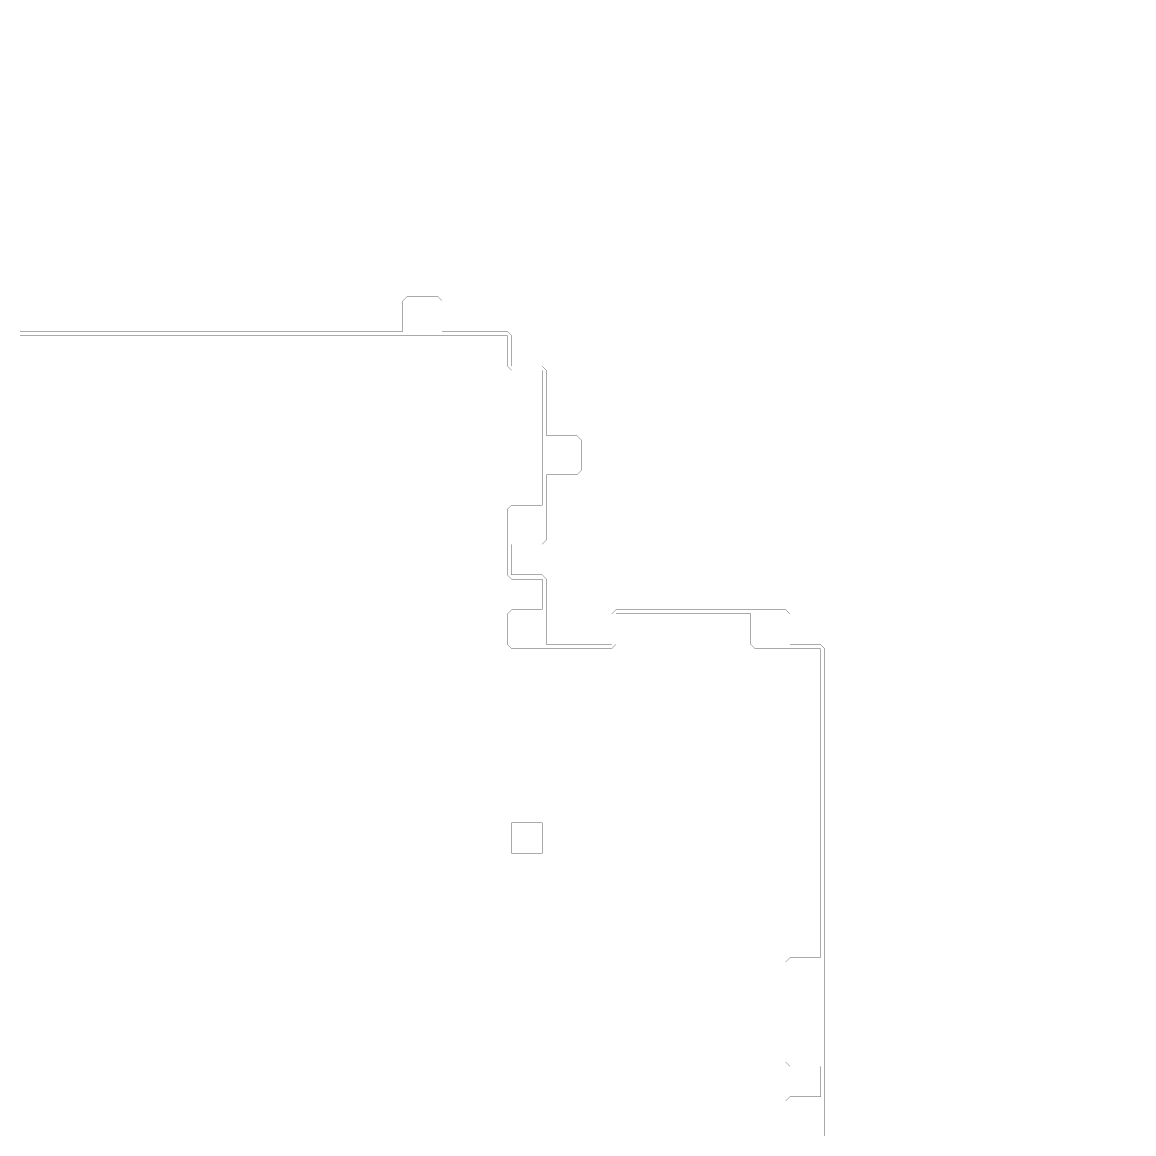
# Model space of a CAD drawing. Header units: metres. Extents: x 0 to 4990, y -4990 to 0.
# Drawn here: x 2495 to 4990, y -2495 to 0 of the extents above; entities that cross this region are included whole.
import ezdxf

# ---------------------------------------------------------------- set-up
doc = ezdxf.new("R2010")
doc.units = ezdxf.units.M
doc.layers.add('conductor', color=1, linetype='Continuous')
doc.layers.add('substrate', color=5, linetype='Continuous')

msp = doc.modelspace()

# ---------------------------------------------------------------- linework, layer by layer
at = {"layer": 'conductor', "const_width": 0.5}
msp.add_lwpolyline([(4208.984375, -2500), (4208.984375, -2490.234375), (4208.984375, -2480.46875), (4208.984375, -2470.703125), (4208.984375, -2460.9375), (4208.984375, -2451.171875), (4208.984375, -2441.40625), (4208.984375, -2431.640625), (4208.984375, -2421.875), (4218.75, -2412.109375), (4228.515625, -2412.109375), (4238.28125, -2412.109375), (4248.046875, -2412.109375), (4257.8125, -2412.109375), (4267.578125, -2412.109375), (4277.34375, -2412.109375), (4287.109375, -2412.109375), (4287.109375, -2402.34375), (4287.109375, -2392.578125), (4287.109375, -2382.8125), (4287.109375, -2373.046875), (4287.109375, -2363.28125), (4287.109375, -2353.515625), (4287.109375, -2343.75), (4277.34375, -2343.75), (4267.578125, -2343.75), (4257.8125, -2343.75), (4248.046875, -2343.75), (4238.28125, -2343.75), (4228.515625, -2343.75), (4218.75, -2343.75), (4208.984375, -2333.984375), (4208.984375, -2324.21875), (4208.984375, -2314.453125), (4208.984375, -2304.6875), (4208.984375, -2294.921875), (4208.984375, -2285.15625), (4208.984375, -2275.390625), (4208.984375, -2265.625), (4208.984375, -2255.859375), (4208.984375, -2246.09375), (4208.984375, -2236.328125), (4208.984375, -2226.5625), (4208.984375, -2216.796875), (4208.984375, -2207.03125), (4208.984375, -2197.265625), (4208.984375, -2187.5), (4208.984375, -2177.734375), (4208.984375, -2167.96875), (4208.984375, -2158.203125), (4208.984375, -2148.4375), (4208.984375, -2138.671875), (4208.984375, -2128.90625), (4208.984375, -2119.140625), (4208.984375, -2109.375), (4218.75, -2099.609375), (4228.515625, -2099.609375), (4238.28125, -2099.609375), (4248.046875, -2099.609375), (4257.8125, -2099.609375), (4267.578125, -2099.609375), (4277.34375, -2099.609375), (4287.109375, -2099.609375), (4287.109375, -2089.84375), (4287.109375, -2080.078125), (4287.109375, -2070.3125), (4287.109375, -2060.546875), (4287.109375, -2050.78125), (4287.109375, -2041.015625), (4287.109375, -2031.25), (4287.109375, -2021.484375), (4287.109375, -2011.71875), (4287.109375, -2001.953125), (4287.109375, -1992.1875), (4287.109375, -1982.421875), (4287.109375, -1972.65625), (4287.109375, -1962.890625), (4287.109375, -1953.125), (4287.109375, -1943.359375), (4287.109375, -1933.59375), (4287.109375, -1923.828125), (4287.109375, -1914.0625), (4287.109375, -1904.296875), (4287.109375, -1894.53125), (4287.109375, -1884.765625), (4287.109375, -1875), (4287.109375, -1865.234375), (4287.109375, -1855.46875), (4287.109375, -1845.703125), (4287.109375, -1835.9375), (4287.109375, -1826.171875), (4287.109375, -1816.40625), (4287.109375, -1806.640625), (4287.109375, -1796.875), (4287.109375, -1787.109375), (4287.109375, -1777.34375), (4287.109375, -1767.578125), (4287.109375, -1757.8125), (4287.109375, -1748.046875), (4287.109375, -1738.28125), (4287.109375, -1728.515625), (4287.109375, -1718.75), (4287.109375, -1708.984375), (4287.109375, -1699.21875), (4287.109375, -1689.453125), (4287.109375, -1679.6875), (4287.109375, -1669.921875), (4287.109375, -1660.15625), (4287.109375, -1650.390625), (4287.109375, -1640.625), (4287.109375, -1630.859375), (4287.109375, -1621.09375), (4287.109375, -1611.328125), (4287.109375, -1601.5625), (4287.109375, -1591.796875), (4287.109375, -1582.03125), (4287.109375, -1572.265625), (4287.109375, -1562.5), (4287.109375, -1552.734375), (4287.109375, -1542.96875), (4287.109375, -1533.203125), (4287.109375, -1523.4375), (4287.109375, -1513.671875), (4287.109375, -1503.90625), (4287.109375, -1494.140625), (4287.109375, -1484.375), (4287.109375, -1474.609375), (4287.109375, -1464.84375), (4287.109375, -1455.078125), (4287.109375, -1445.3125), (4287.109375, -1435.546875), (4287.109375, -1425.78125), (4287.109375, -1416.015625), (4287.109375, -1406.25), (4277.34375, -1406.25), (4267.578125, -1406.25), (4257.8125, -1406.25), (4248.046875, -1406.25), (4238.28125, -1406.25), (4228.515625, -1406.25), (4218.75, -1406.25), (4208.984375, -1406.25), (4199.21875, -1406.25), (4189.453125, -1406.25), (4179.6875, -1406.25), (4169.921875, -1406.25), (4160.15625, -1406.25), (4150.390625, -1406.25), (4140.625, -1406.25), (4130.859375, -1396.484375), (4130.859375, -1386.71875), (4130.859375, -1376.953125), (4130.859375, -1367.1875), (4130.859375, -1357.421875), (4130.859375, -1347.65625), (4130.859375, -1337.890625), (4130.859375, -1328.125), (4121.09375, -1328.125), (4111.328125, -1328.125), (4101.5625, -1328.125), (4091.796875, -1328.125), (4082.03125, -1328.125), (4072.265625, -1328.125), (4062.5, -1328.125), (4052.734375, -1328.125), (4042.96875, -1328.125), (4033.203125, -1328.125), (4023.4375, -1328.125), (4013.671875, -1328.125), (4003.90625, -1328.125), (3994.140625, -1328.125), (3984.375, -1328.125), (3974.609375, -1328.125), (3964.84375, -1328.125), (3955.078125, -1328.125), (3945.3125, -1328.125), (3935.546875, -1328.125), (3925.78125, -1328.125), (3916.015625, -1328.125), (3906.25, -1328.125), (3896.484375, -1328.125), (3886.71875, -1328.125), (3876.953125, -1328.125), (3867.1875, -1328.125), (3857.421875, -1328.125), (3847.65625, -1328.125), (3837.890625, -1328.125), (3828.125, -1328.125), (3828.125, -1337.890625), (3828.125, -1347.65625), (3828.125, -1357.421875), (3828.125, -1367.1875), (3828.125, -1376.953125), (3828.125, -1386.71875), (3828.125, -1396.484375), (3818.359375, -1406.25), (3808.59375, -1406.25), (3798.828125, -1406.25), (3789.0625, -1406.25), (3779.296875, -1406.25), (3769.53125, -1406.25), (3759.765625, -1406.25), (3750, -1406.25), (3740.234375, -1406.25), (3730.46875, -1406.25), (3720.703125, -1406.25), (3710.9375, -1406.25), (3701.171875, -1406.25), (3691.40625, -1406.25), (3681.640625, -1406.25), (3671.875, -1406.25), (3662.109375, -1406.25), (3652.34375, -1406.25), (3642.578125, -1406.25), (3632.8125, -1406.25), (3623.046875, -1406.25), (3613.28125, -1406.25), (3603.515625, -1406.25), (3593.75, -1406.25), (3583.984375, -1396.484375), (3583.984375, -1386.71875), (3583.984375, -1376.953125), (3583.984375, -1367.1875), (3583.984375, -1357.421875), (3583.984375, -1347.65625), (3583.984375, -1337.890625), (3583.984375, -1328.125), (3593.75, -1318.359375), (3603.515625, -1318.359375), (3613.28125, -1318.359375), (3623.046875, -1318.359375), (3632.8125, -1318.359375), (3642.578125, -1318.359375), (3652.34375, -1318.359375), (3662.109375, -1318.359375), (3662.109375, -1308.59375), (3662.109375, -1298.828125), (3662.109375, -1289.0625), (3662.109375, -1279.296875), (3662.109375, -1269.53125), (3662.109375, -1259.765625), (3662.109375, -1250), (3652.34375, -1250), (3642.578125, -1250), (3632.8125, -1250), (3623.046875, -1250), (3613.28125, -1250), (3603.515625, -1250), (3593.75, -1250), (3583.984375, -1240.234375), (3583.984375, -1230.46875), (3583.984375, -1220.703125), (3583.984375, -1210.9375), (3583.984375, -1201.171875), (3583.984375, -1191.40625), (3583.984375, -1181.640625), (3583.984375, -1171.875), (3583.984375, -1162.109375), (3583.984375, -1152.34375), (3583.984375, -1142.578125), (3583.984375, -1132.8125), (3583.984375, -1123.046875), (3583.984375, -1113.28125), (3583.984375, -1103.515625), (3583.984375, -1093.75), (3593.75, -1083.984375), (3603.515625, -1083.984375), (3613.28125, -1083.984375), (3623.046875, -1083.984375), (3632.8125, -1083.984375), (3642.578125, -1083.984375), (3652.34375, -1083.984375), (3662.109375, -1083.984375), (3662.109375, -1074.21875), (3662.109375, -1064.453125), (3662.109375, -1054.6875), (3662.109375, -1044.921875), (3662.109375, -1035.15625), (3662.109375, -1025.390625), (3662.109375, -1015.625), (3662.109375, -1005.859375), (3662.109375, -996.09375), (3662.109375, -986.328125), (3662.109375, -976.5625), (3662.109375, -966.796875), (3662.109375, -957.03125), (3662.109375, -947.265625), (3662.109375, -937.5), (3662.109375, -927.734375), (3662.109375, -917.96875), (3662.109375, -908.203125), (3662.109375, -898.4375), (3662.109375, -888.671875), (3662.109375, -878.90625), (3662.109375, -869.140625), (3662.109375, -859.375), (3662.109375, -849.609375), (3662.109375, -839.84375), (3662.109375, -830.078125), (3662.109375, -820.3125), (3662.109375, -810.546875), (3662.109375, -800.78125), (3662.109375, -791.015625), (3662.109375, -781.25), (3652.34375, -781.25), (3642.578125, -781.25), (3632.8125, -781.25), (3623.046875, -781.25), (3613.28125, -781.25), (3603.515625, -781.25), (3593.75, -781.25), (3583.984375, -771.484375), (3583.984375, -761.71875), (3583.984375, -751.953125), (3583.984375, -742.1875), (3583.984375, -732.421875), (3583.984375, -722.65625), (3583.984375, -712.890625), (3583.984375, -703.125), (3574.21875, -703.125), (3564.453125, -703.125), (3554.6875, -703.125), (3544.921875, -703.125), (3535.15625, -703.125), (3525.390625, -703.125), (3515.625, -703.125), (3505.859375, -703.125), (3496.09375, -703.125), (3486.328125, -703.125), (3476.5625, -703.125), (3466.796875, -703.125), (3457.03125, -703.125), (3447.265625, -703.125), (3437.5, -703.125), (3427.734375, -703.125), (3417.96875, -703.125), (3408.203125, -703.125), (3398.4375, -703.125), (3388.671875, -703.125), (3378.90625, -703.125), (3369.140625, -703.125), (3359.375, -703.125), (3349.609375, -703.125), (3339.84375, -703.125), (3330.078125, -703.125), (3320.3125, -703.125), (3310.546875, -703.125), (3300.78125, -703.125), (3291.015625, -703.125), (3281.25, -703.125), (3271.484375, -703.125), (3261.71875, -703.125), (3251.953125, -703.125), (3242.1875, -703.125), (3232.421875, -703.125), (3222.65625, -703.125), (3212.890625, -703.125), (3203.125, -703.125), (3193.359375, -703.125), (3183.59375, -703.125), (3173.828125, -703.125), (3164.0625, -703.125), (3154.296875, -703.125), (3144.53125, -703.125), (3134.765625, -703.125), (3125, -703.125), (3115.234375, -703.125), (3105.46875, -703.125), (3095.703125, -703.125), (3085.9375, -703.125), (3076.171875, -703.125), (3066.40625, -703.125), (3056.640625, -703.125), (3046.875, -703.125), (3037.109375, -703.125), (3027.34375, -703.125), (3017.578125, -703.125), (3007.8125, -703.125), (2998.046875, -703.125), (2988.28125, -703.125), (2978.515625, -703.125), (2968.75, -703.125), (2958.984375, -703.125), (2949.21875, -703.125), (2939.453125, -703.125), (2929.6875, -703.125), (2919.921875, -703.125), (2910.15625, -703.125), (2900.390625, -703.125), (2890.625, -703.125), (2880.859375, -703.125), (2871.09375, -703.125), (2861.328125, -703.125), (2851.5625, -703.125), (2841.796875, -703.125), (2832.03125, -703.125), (2822.265625, -703.125), (2812.5, -703.125), (2802.734375, -703.125), (2792.96875, -703.125), (2783.203125, -703.125), (2773.4375, -703.125), (2763.671875, -703.125), (2753.90625, -703.125), (2744.140625, -703.125), (2734.375, -703.125), (2724.609375, -703.125), (2714.84375, -703.125), (2705.078125, -703.125), (2695.3125, -703.125), (2685.546875, -703.125), (2675.78125, -703.125), (2666.015625, -703.125), (2656.25, -703.125), (2646.484375, -703.125), (2636.71875, -703.125), (2626.953125, -703.125), (2617.1875, -703.125), (2607.421875, -703.125), (2597.65625, -703.125), (2587.890625, -703.125), (2578.125, -703.125), (2568.359375, -703.125), (2558.59375, -703.125), (2548.828125, -703.125), (2539.0625, -703.125), (2529.296875, -703.125), (2519.53125, -703.125), (2509.765625, -703.125), (2500, -703.125), (2490.234375, -703.125)], dxfattribs=at)
at = {"layer": 'substrate', "const_width": 0.5}
for points in [[(4990.234375, -2500), (4990.234375, -2490.234375), (4990.234375, -2480.46875), (4990.234375, -2470.703125), (4990.234375, -2460.9375), (4990.234375, -2451.171875), (4990.234375, -2441.40625), (4990.234375, -2431.640625), (4990.234375, -2421.875), (4990.234375, -2412.109375), (4990.234375, -2402.34375), (4990.234375, -2392.578125), (4990.234375, -2382.8125), (4990.234375, -2373.046875), (4990.234375, -2363.28125), (4990.234375, -2353.515625), (4990.234375, -2343.75), (4990.234375, -2333.984375), (4990.234375, -2324.21875), (4990.234375, -2314.453125), (4990.234375, -2304.6875), (4990.234375, -2294.921875), (4990.234375, -2285.15625), (4990.234375, -2275.390625), (4990.234375, -2265.625), (4990.234375, -2255.859375), (4990.234375, -2246.09375), (4990.234375, -2236.328125), (4990.234375, -2226.5625), (4990.234375, -2216.796875), (4990.234375, -2207.03125), (4990.234375, -2197.265625), (4990.234375, -2187.5), (4990.234375, -2177.734375), (4990.234375, -2167.96875), (4990.234375, -2158.203125), (4990.234375, -2148.4375), (4990.234375, -2138.671875), (4990.234375, -2128.90625), (4990.234375, -2119.140625), (4990.234375, -2109.375), (4990.234375, -2099.609375), (4990.234375, -2089.84375), (4990.234375, -2080.078125), (4990.234375, -2070.3125), (4990.234375, -2060.546875), (4990.234375, -2050.78125), (4990.234375, -2041.015625), (4990.234375, -2031.25), (4990.234375, -2021.484375), (4990.234375, -2011.71875), (4990.234375, -2001.953125), (4990.234375, -1992.1875), (4990.234375, -1982.421875), (4990.234375, -1972.65625), (4990.234375, -1962.890625), (4990.234375, -1953.125), (4990.234375, -1943.359375), (4990.234375, -1933.59375), (4990.234375, -1923.828125), (4990.234375, -1914.0625), (4990.234375, -1904.296875), (4990.234375, -1894.53125), (4990.234375, -1884.765625), (4990.234375, -1875), (4990.234375, -1865.234375), (4990.234375, -1855.46875), (4990.234375, -1845.703125), (4990.234375, -1835.9375), (4990.234375, -1826.171875), (4990.234375, -1816.40625), (4990.234375, -1806.640625), (4990.234375, -1796.875), (4990.234375, -1787.109375), (4990.234375, -1777.34375), (4990.234375, -1767.578125), (4990.234375, -1757.8125), (4990.234375, -1748.046875), (4990.234375, -1738.28125), (4990.234375, -1728.515625), (4990.234375, -1718.75), (4990.234375, -1708.984375), (4990.234375, -1699.21875), (4990.234375, -1689.453125), (4990.234375, -1679.6875), (4990.234375, -1669.921875), (4990.234375, -1660.15625), (4990.234375, -1650.390625), (4990.234375, -1640.625), (4990.234375, -1630.859375), (4990.234375, -1621.09375), (4990.234375, -1611.328125), (4990.234375, -1601.5625), (4990.234375, -1591.796875), (4990.234375, -1582.03125), (4990.234375, -1572.265625), (4990.234375, -1562.5), (4990.234375, -1552.734375), (4990.234375, -1542.96875), (4990.234375, -1533.203125), (4990.234375, -1523.4375), (4990.234375, -1513.671875), (4990.234375, -1503.90625), (4990.234375, -1494.140625), (4990.234375, -1484.375), (4990.234375, -1474.609375), (4990.234375, -1464.84375), (4990.234375, -1455.078125), (4990.234375, -1445.3125), (4990.234375, -1435.546875), (4990.234375, -1425.78125), (4990.234375, -1416.015625), (4990.234375, -1406.25), (4990.234375, -1396.484375), (4990.234375, -1386.71875), (4990.234375, -1376.953125), (4990.234375, -1367.1875), (4990.234375, -1357.421875), (4990.234375, -1347.65625), (4990.234375, -1337.890625), (4990.234375, -1328.125), (4990.234375, -1318.359375), (4990.234375, -1308.59375), (4990.234375, -1298.828125), (4990.234375, -1289.0625), (4990.234375, -1279.296875), (4990.234375, -1269.53125), (4990.234375, -1259.765625), (4990.234375, -1250), (4990.234375, -1240.234375), (4990.234375, -1230.46875), (4990.234375, -1220.703125), (4990.234375, -1210.9375), (4990.234375, -1201.171875), (4990.234375, -1191.40625), (4990.234375, -1181.640625), (4990.234375, -1171.875), (4990.234375, -1162.109375), (4990.234375, -1152.34375), (4990.234375, -1142.578125), (4990.234375, -1132.8125), (4990.234375, -1123.046875), (4990.234375, -1113.28125), (4990.234375, -1103.515625), (4990.234375, -1093.75), (4990.234375, -1083.984375), (4990.234375, -1074.21875), (4990.234375, -1064.453125), (4990.234375, -1054.6875), (4990.234375, -1044.921875), (4990.234375, -1035.15625), (4990.234375, -1025.390625), (4990.234375, -1015.625), (4990.234375, -1005.859375), (4990.234375, -996.09375), (4990.234375, -986.328125), (4990.234375, -976.5625), (4990.234375, -966.796875), (4990.234375, -957.03125), (4990.234375, -947.265625), (4990.234375, -937.5), (4990.234375, -927.734375), (4990.234375, -917.96875), (4990.234375, -908.203125), (4990.234375, -898.4375), (4990.234375, -888.671875), (4990.234375, -878.90625), (4990.234375, -869.140625), (4990.234375, -859.375), (4990.234375, -849.609375), (4990.234375, -839.84375), (4990.234375, -830.078125), (4990.234375, -820.3125), (4990.234375, -810.546875), (4990.234375, -800.78125), (4990.234375, -791.015625), (4990.234375, -781.25), (4990.234375, -771.484375), (4990.234375, -761.71875), (4990.234375, -751.953125), (4990.234375, -742.1875), (4990.234375, -732.421875), (4990.234375, -722.65625), (4990.234375, -712.890625), (4990.234375, -703.125), (4990.234375, -693.359375), (4990.234375, -683.59375), (4990.234375, -673.828125), (4990.234375, -664.0625), (4990.234375, -654.296875), (4990.234375, -644.53125), (4990.234375, -634.765625), (4990.234375, -625), (4990.234375, -615.234375), (4990.234375, -605.46875), (4990.234375, -595.703125), (4990.234375, -585.9375), (4990.234375, -576.171875), (4990.234375, -566.40625), (4990.234375, -556.640625), (4990.234375, -546.875), (4990.234375, -537.109375), (4990.234375, -527.34375), (4990.234375, -517.578125), (4990.234375, -507.8125), (4990.234375, -498.046875), (4990.234375, -488.28125), (4990.234375, -478.515625), (4990.234375, -468.75), (4990.234375, -458.984375), (4990.234375, -449.21875), (4990.234375, -439.453125), (4990.234375, -429.6875), (4990.234375, -419.921875), (4990.234375, -410.15625), (4990.234375, -400.390625), (4990.234375, -390.625), (4990.234375, -380.859375), (4990.234375, -371.09375), (4990.234375, -361.328125), (4990.234375, -351.5625), (4990.234375, -341.796875), (4990.234375, -332.03125), (4990.234375, -322.265625), (4990.234375, -312.5), (4990.234375, -302.734375), (4990.234375, -292.96875), (4990.234375, -283.203125), (4990.234375, -273.4375), (4990.234375, -263.671875), (4990.234375, -253.90625), (4990.234375, -244.140625), (4990.234375, -234.375), (4990.234375, -224.609375), (4990.234375, -214.84375), (4990.234375, -205.078125), (4990.234375, -195.3125), (4990.234375, -185.546875), (4990.234375, -175.78125), (4990.234375, -166.015625), (4990.234375, -156.25), (4990.234375, -146.484375), (4990.234375, -136.71875), (4990.234375, -126.953125), (4990.234375, -117.1875), (4990.234375, -107.421875), (4990.234375, -97.65625), (4990.234375, -87.890625), (4990.234375, -78.125), (4990.234375, -68.359375), (4990.234375, -58.59375), (4990.234375, -48.828125), (4990.234375, -39.0625), (4990.234375, -29.296875), (4990.234375, -19.53125), (4990.234375, -9.765625), (4990.234375, 0), (4980.46875, 0), (4970.703125, 0), (4960.9375, 0), (4951.171875, 0), (4941.40625, 0), (4931.640625, 0), (4921.875, 0), (4912.109375, 0), (4902.34375, 0), (4892.578125, 0), (4882.8125, 0), (4873.046875, 0), (4863.28125, 0), (4853.515625, 0), (4843.75, 0), (4833.984375, 0), (4824.21875, 0), (4814.453125, 0), (4804.6875, 0), (4794.921875, 0), (4785.15625, 0), (4775.390625, 0), (4765.625, 0), (4755.859375, 0), (4746.09375, 0), (4736.328125, 0), (4726.5625, 0), (4716.796875, 0), (4707.03125, 0), (4697.265625, 0), (4687.5, 0), (4677.734375, 0), (4667.96875, 0), (4658.203125, 0), (4648.4375, 0), (4638.671875, 0), (4628.90625, 0), (4619.140625, 0), (4609.375, 0), (4599.609375, 0), (4589.84375, 0), (4580.078125, 0), (4570.3125, 0), (4560.546875, 0), (4550.78125, 0), (4541.015625, 0), (4531.25, 0), (4521.484375, 0), (4511.71875, 0), (4501.953125, 0), (4492.1875, 0), (4482.421875, 0), (4472.65625, 0), (4462.890625, 0), (4453.125, 0), (4443.359375, 0), (4433.59375, 0), (4423.828125, 0), (4414.0625, 0), (4404.296875, 0), (4394.53125, 0), (4384.765625, 0), (4375, 0), (4365.234375, 0), (4355.46875, 0), (4345.703125, 0), (4335.9375, 0), (4326.171875, 0), (4316.40625, 0), (4306.640625, 0), (4296.875, 0), (4287.109375, 0), (4277.34375, 0), (4267.578125, 0), (4257.8125, 0), (4248.046875, 0), (4238.28125, 0), (4228.515625, 0), (4218.75, 0), (4208.984375, 0), (4199.21875, 0), (4189.453125, 0), (4179.6875, 0), (4169.921875, 0), (4160.15625, 0), (4150.390625, 0), (4140.625, 0), (4130.859375, 0), (4121.09375, 0), (4111.328125, 0), (4101.5625, 0), (4091.796875, 0), (4082.03125, 0), (4072.265625, 0), (4062.5, 0), (4052.734375, 0), (4042.96875, 0), (4033.203125, 0), (4023.4375, 0), (4013.671875, 0), (4003.90625, 0), (3994.140625, 0), (3984.375, 0), (3974.609375, 0), (3964.84375, 0), (3955.078125, 0), (3945.3125, 0), (3935.546875, 0), (3925.78125, 0), (3916.015625, 0), (3906.25, 0), (3896.484375, 0), (3886.71875, 0), (3876.953125, 0), (3867.1875, 0), (3857.421875, 0), (3847.65625, 0), (3837.890625, 0), (3828.125, 0), (3818.359375, 0), (3808.59375, 0), (3798.828125, 0), (3789.0625, 0), (3779.296875, 0), (3769.53125, 0), (3759.765625, 0), (3750, 0), (3740.234375, 0), (3730.46875, 0), (3720.703125, 0), (3710.9375, 0), (3701.171875, 0), (3691.40625, 0), (3681.640625, 0), (3671.875, 0), (3662.109375, 0), (3652.34375, 0), (3642.578125, 0), (3632.8125, 0), (3623.046875, 0), (3613.28125, 0), (3603.515625, 0), (3593.75, 0), (3583.984375, 0), (3574.21875, 0), (3564.453125, 0), (3554.6875, 0), (3544.921875, 0), (3535.15625, 0), (3525.390625, 0), (3515.625, 0), (3505.859375, 0), (3496.09375, 0), (3486.328125, 0), (3476.5625, 0), (3466.796875, 0), (3457.03125, 0), (3447.265625, 0), (3437.5, 0), (3427.734375, 0), (3417.96875, 0), (3408.203125, 0), (3398.4375, 0), (3388.671875, 0), (3378.90625, 0), (3369.140625, 0), (3359.375, 0), (3349.609375, 0), (3339.84375, 0), (3330.078125, 0), (3320.3125, 0), (3310.546875, 0), (3300.78125, 0), (3291.015625, 0), (3281.25, 0), (3271.484375, 0), (3261.71875, 0), (3251.953125, 0), (3242.1875, 0), (3232.421875, 0), (3222.65625, 0), (3212.890625, 0), (3203.125, 0), (3193.359375, 0), (3183.59375, 0), (3173.828125, 0), (3164.0625, 0), (3154.296875, 0), (3144.53125, 0), (3134.765625, 0), (3125, 0), (3115.234375, 0), (3105.46875, 0), (3095.703125, 0), (3085.9375, 0), (3076.171875, 0), (3066.40625, 0), (3056.640625, 0), (3046.875, 0), (3037.109375, 0), (3027.34375, 0), (3017.578125, 0), (3007.8125, 0), (2998.046875, 0), (2988.28125, 0), (2978.515625, 0), (2968.75, 0), (2958.984375, 0), (2949.21875, 0), (2939.453125, 0), (2929.6875, 0), (2919.921875, 0), (2910.15625, 0), (2900.390625, 0), (2890.625, 0), (2880.859375, 0), (2871.09375, 0), (2861.328125, 0), (2851.5625, 0), (2841.796875, 0), (2832.03125, 0), (2822.265625, 0), (2812.5, 0), (2802.734375, 0), (2792.96875, 0), (2783.203125, 0), (2773.4375, 0), (2763.671875, 0), (2753.90625, 0), (2744.140625, 0), (2734.375, 0), (2724.609375, 0), (2714.84375, 0), (2705.078125, 0), (2695.3125, 0), (2685.546875, 0), (2675.78125, 0), (2666.015625, 0), (2656.25, 0), (2646.484375, 0), (2636.71875, 0), (2626.953125, 0), (2617.1875, 0), (2607.421875, 0), (2597.65625, 0), (2587.890625, 0), (2578.125, 0), (2568.359375, 0), (2558.59375, 0), (2548.828125, 0), (2539.0625, 0), (2529.296875, 0), (2519.53125, 0), (2509.765625, 0), (2500, 0), (2490.234375, 0)], [(2490.234375, -693.359375), (2500, -693.359375), (2509.765625, -693.359375), (2519.53125, -693.359375), (2529.296875, -693.359375), (2539.0625, -693.359375), (2548.828125, -693.359375), (2558.59375, -693.359375), (2568.359375, -693.359375), (2578.125, -693.359375), (2587.890625, -693.359375), (2597.65625, -693.359375), (2607.421875, -693.359375), (2617.1875, -693.359375), (2626.953125, -693.359375), (2636.71875, -693.359375), (2646.484375, -693.359375), (2656.25, -693.359375), (2666.015625, -693.359375), (2675.78125, -693.359375), (2685.546875, -693.359375), (2695.3125, -693.359375), (2705.078125, -693.359375), (2714.84375, -693.359375), (2724.609375, -693.359375), (2734.375, -693.359375), (2744.140625, -693.359375), (2753.90625, -693.359375), (2763.671875, -693.359375), (2773.4375, -693.359375), (2783.203125, -693.359375), (2792.96875, -693.359375), (2802.734375, -693.359375), (2812.5, -693.359375), (2822.265625, -693.359375), (2832.03125, -693.359375), (2841.796875, -693.359375), (2851.5625, -693.359375), (2861.328125, -693.359375), (2871.09375, -693.359375), (2880.859375, -693.359375), (2890.625, -693.359375), (2900.390625, -693.359375), (2910.15625, -693.359375), (2919.921875, -693.359375), (2929.6875, -693.359375), (2939.453125, -693.359375), (2949.21875, -693.359375), (2958.984375, -693.359375), (2968.75, -693.359375), (2978.515625, -693.359375), (2988.28125, -693.359375), (2998.046875, -693.359375), (3007.8125, -693.359375), (3017.578125, -693.359375), (3027.34375, -693.359375), (3037.109375, -693.359375), (3046.875, -693.359375), (3056.640625, -693.359375), (3066.40625, -693.359375), (3076.171875, -693.359375), (3085.9375, -693.359375), (3095.703125, -693.359375), (3105.46875, -693.359375), (3115.234375, -693.359375), (3125, -693.359375), (3134.765625, -693.359375), (3144.53125, -693.359375), (3154.296875, -693.359375), (3164.0625, -693.359375), (3173.828125, -693.359375), (3183.59375, -693.359375), (3193.359375, -693.359375), (3203.125, -693.359375), (3212.890625, -693.359375), (3222.65625, -693.359375), (3232.421875, -693.359375), (3242.1875, -693.359375), (3251.953125, -693.359375), (3261.71875, -693.359375), (3271.484375, -693.359375), (3281.25, -693.359375), (3291.015625, -693.359375), (3300.78125, -693.359375), (3310.546875, -693.359375), (3320.3125, -693.359375), (3330.078125, -693.359375), (3339.84375, -693.359375), (3349.609375, -693.359375), (3349.609375, -683.59375), (3349.609375, -673.828125), (3349.609375, -664.0625), (3349.609375, -654.296875), (3349.609375, -644.53125), (3349.609375, -634.765625), (3349.609375, -625), (3359.375, -615.234375), (3369.140625, -615.234375), (3378.90625, -615.234375), (3388.671875, -615.234375), (3398.4375, -615.234375), (3408.203125, -615.234375), (3417.96875, -615.234375), (3427.734375, -615.234375), (3437.5, -625), (3437.5, -634.765625), (3437.5, -644.53125), (3437.5, -654.296875), (3437.5, -664.0625), (3437.5, -673.828125), (3437.5, -683.59375), (3437.5, -693.359375), (3447.265625, -693.359375), (3457.03125, -693.359375), (3466.796875, -693.359375), (3476.5625, -693.359375), (3486.328125, -693.359375), (3496.09375, -693.359375), (3505.859375, -693.359375), (3515.625, -693.359375), (3525.390625, -693.359375), (3535.15625, -693.359375), (3544.921875, -693.359375), (3554.6875, -693.359375), (3564.453125, -693.359375), (3574.21875, -693.359375), (3583.984375, -693.359375), (3593.75, -703.125), (3593.75, -712.890625), (3593.75, -722.65625), (3593.75, -732.421875), (3593.75, -742.1875), (3593.75, -751.953125), (3593.75, -761.71875), (3593.75, -771.484375), (3603.515625, -771.484375), (3613.28125, -771.484375), (3623.046875, -771.484375), (3632.8125, -771.484375), (3642.578125, -771.484375), (3652.34375, -771.484375), (3662.109375, -771.484375), (3671.875, -781.25), (3671.875, -791.015625), (3671.875, -800.78125), (3671.875, -810.546875), (3671.875, -820.3125), (3671.875, -830.078125), (3671.875, -839.84375), (3671.875, -849.609375), (3671.875, -859.375), (3671.875, -869.140625), (3671.875, -878.90625), (3671.875, -888.671875), (3671.875, -898.4375), (3671.875, -908.203125), (3671.875, -917.96875), (3671.875, -927.734375), (3681.640625, -927.734375), (3691.40625, -927.734375), (3701.171875, -927.734375), (3710.9375, -927.734375), (3720.703125, -927.734375), (3730.46875, -927.734375), (3740.234375, -927.734375), (3750, -937.5), (3750, -947.265625), (3750, -957.03125), (3750, -966.796875), (3750, -976.5625), (3750, -986.328125), (3750, -996.09375), (3750, -1005.859375), (3740.234375, -1015.625), (3730.46875, -1015.625), (3720.703125, -1015.625), (3710.9375, -1015.625), (3701.171875, -1015.625), (3691.40625, -1015.625), (3681.640625, -1015.625), (3671.875, -1015.625), (3671.875, -1025.390625), (3671.875, -1035.15625), (3671.875, -1044.921875), (3671.875, -1054.6875), (3671.875, -1064.453125), (3671.875, -1074.21875), (3671.875, -1083.984375), (3671.875, -1093.75), (3671.875, -1103.515625), (3671.875, -1113.28125), (3671.875, -1123.046875), (3671.875, -1132.8125), (3671.875, -1142.578125), (3671.875, -1152.34375), (3671.875, -1162.109375), (3662.109375, -1171.875), (3652.34375, -1171.875), (3642.578125, -1171.875), (3632.8125, -1171.875), (3623.046875, -1171.875), (3613.28125, -1171.875), (3603.515625, -1171.875), (3593.75, -1171.875), (3593.75, -1181.640625), (3593.75, -1191.40625), (3593.75, -1201.171875), (3593.75, -1210.9375), (3593.75, -1220.703125), (3593.75, -1230.46875), (3593.75, -1240.234375), (3603.515625, -1240.234375), (3613.28125, -1240.234375), (3623.046875, -1240.234375), (3632.8125, -1240.234375), (3642.578125, -1240.234375), (3652.34375, -1240.234375), (3662.109375, -1240.234375), (3671.875, -1250), (3671.875, -1259.765625), (3671.875, -1269.53125), (3671.875, -1279.296875), (3671.875, -1289.0625), (3671.875, -1298.828125), (3671.875, -1308.59375), (3671.875, -1318.359375), (3671.875, -1328.125), (3671.875, -1337.890625), (3671.875, -1347.65625), (3671.875, -1357.421875), (3671.875, -1367.1875), (3671.875, -1376.953125), (3671.875, -1386.71875), (3671.875, -1396.484375), (3681.640625, -1396.484375), (3691.40625, -1396.484375), (3701.171875, -1396.484375), (3710.9375, -1396.484375), (3720.703125, -1396.484375), (3730.46875, -1396.484375), (3740.234375, -1396.484375), (3750, -1396.484375), (3759.765625, -1396.484375), (3769.53125, -1396.484375), (3779.296875, -1396.484375), (3789.0625, -1396.484375), (3798.828125, -1396.484375), (3808.59375, -1396.484375), (3818.359375, -1396.484375), (3818.359375, -1386.71875), (3818.359375, -1376.953125), (3818.359375, -1367.1875), (3818.359375, -1357.421875), (3818.359375, -1347.65625), (3818.359375, -1337.890625), (3818.359375, -1328.125), (3828.125, -1318.359375), (3837.890625, -1318.359375), (3847.65625, -1318.359375), (3857.421875, -1318.359375), (3867.1875, -1318.359375), (3876.953125, -1318.359375), (3886.71875, -1318.359375), (3896.484375, -1318.359375), (3906.25, -1318.359375), (3916.015625, -1318.359375), (3925.78125, -1318.359375), (3935.546875, -1318.359375), (3945.3125, -1318.359375), (3955.078125, -1318.359375), (3964.84375, -1318.359375), (3974.609375, -1318.359375), (3984.375, -1318.359375), (3994.140625, -1318.359375), (4003.90625, -1318.359375), (4013.671875, -1318.359375), (4023.4375, -1318.359375), (4033.203125, -1318.359375), (4042.96875, -1318.359375), (4052.734375, -1318.359375), (4062.5, -1318.359375), (4072.265625, -1318.359375), (4082.03125, -1318.359375), (4091.796875, -1318.359375), (4101.5625, -1318.359375), (4111.328125, -1318.359375), (4121.09375, -1318.359375), (4130.859375, -1318.359375), (4140.625, -1318.359375), (4150.390625, -1318.359375), (4160.15625, -1318.359375), (4169.921875, -1318.359375), (4179.6875, -1318.359375), (4189.453125, -1318.359375), (4199.21875, -1318.359375), (4208.984375, -1318.359375), (4218.75, -1328.125), (4218.75, -1337.890625), (4218.75, -1347.65625), (4218.75, -1357.421875), (4218.75, -1367.1875), (4218.75, -1376.953125), (4218.75, -1386.71875), (4218.75, -1396.484375), (4228.515625, -1396.484375), (4238.28125, -1396.484375), (4248.046875, -1396.484375), (4257.8125, -1396.484375), (4267.578125, -1396.484375), (4277.34375, -1396.484375), (4287.109375, -1396.484375), (4296.875, -1406.25), (4296.875, -1416.015625), (4296.875, -1425.78125), (4296.875, -1435.546875), (4296.875, -1445.3125), (4296.875, -1455.078125), (4296.875, -1464.84375), (4296.875, -1474.609375), (4296.875, -1484.375), (4296.875, -1494.140625), (4296.875, -1503.90625), (4296.875, -1513.671875), (4296.875, -1523.4375), (4296.875, -1533.203125), (4296.875, -1542.96875), (4296.875, -1552.734375), (4296.875, -1562.5), (4296.875, -1572.265625), (4296.875, -1582.03125), (4296.875, -1591.796875), (4296.875, -1601.5625), (4296.875, -1611.328125), (4296.875, -1621.09375), (4296.875, -1630.859375), (4296.875, -1640.625), (4296.875, -1650.390625), (4296.875, -1660.15625), (4296.875, -1669.921875), (4296.875, -1679.6875), (4296.875, -1689.453125), (4296.875, -1699.21875), (4296.875, -1708.984375), (4296.875, -1718.75), (4296.875, -1728.515625), (4296.875, -1738.28125), (4296.875, -1748.046875), (4296.875, -1757.8125), (4296.875, -1767.578125), (4296.875, -1777.34375), (4296.875, -1787.109375), (4296.875, -1796.875), (4296.875, -1806.640625), (4296.875, -1816.40625), (4296.875, -1826.171875), (4296.875, -1835.9375), (4296.875, -1845.703125), (4296.875, -1855.46875), (4296.875, -1865.234375), (4296.875, -1875), (4296.875, -1884.765625), (4296.875, -1894.53125), (4296.875, -1904.296875), (4296.875, -1914.0625), (4296.875, -1923.828125), (4296.875, -1933.59375), (4296.875, -1943.359375), (4296.875, -1953.125), (4296.875, -1962.890625), (4296.875, -1972.65625), (4296.875, -1982.421875), (4296.875, -1992.1875), (4296.875, -2001.953125), (4296.875, -2011.71875), (4296.875, -2021.484375), (4296.875, -2031.25), (4296.875, -2041.015625), (4296.875, -2050.78125), (4296.875, -2060.546875), (4296.875, -2070.3125), (4296.875, -2080.078125), (4296.875, -2089.84375), (4296.875, -2099.609375), (4296.875, -2109.375), (4296.875, -2119.140625), (4296.875, -2128.90625), (4296.875, -2138.671875), (4296.875, -2148.4375), (4296.875, -2158.203125), (4296.875, -2167.96875), (4296.875, -2177.734375), (4296.875, -2187.5), (4296.875, -2197.265625), (4296.875, -2207.03125), (4296.875, -2216.796875), (4296.875, -2226.5625), (4296.875, -2236.328125), (4296.875, -2246.09375), (4296.875, -2255.859375), (4296.875, -2265.625), (4296.875, -2275.390625), (4296.875, -2285.15625), (4296.875, -2294.921875), (4296.875, -2304.6875), (4296.875, -2314.453125), (4296.875, -2324.21875), (4296.875, -2333.984375), (4296.875, -2343.75), (4296.875, -2353.515625), (4296.875, -2363.28125), (4296.875, -2373.046875), (4296.875, -2382.8125), (4296.875, -2392.578125), (4296.875, -2402.34375), (4296.875, -2412.109375), (4296.875, -2421.875), (4296.875, -2431.640625), (4296.875, -2441.40625), (4296.875, -2451.171875), (4296.875, -2460.9375), (4296.875, -2470.703125), (4296.875, -2480.46875), (4296.875, -2490.234375), (4296.875, -2500)]]:
    msp.add_lwpolyline(points, dxfattribs=at)
msp.add_lwpolyline([(3593.75, -1796.875), (3593.75, -1806.640625), (3593.75, -1816.40625), (3593.75, -1826.171875), (3593.75, -1835.9375), (3593.75, -1845.703125), (3593.75, -1855.46875), (3593.75, -1865.234375), (3603.515625, -1865.234375), (3613.28125, -1865.234375), (3623.046875, -1865.234375), (3632.8125, -1865.234375), (3642.578125, -1865.234375), (3652.34375, -1865.234375), (3662.109375, -1865.234375), (3662.109375, -1855.46875), (3662.109375, -1845.703125), (3662.109375, -1835.9375), (3662.109375, -1826.171875), (3662.109375, -1816.40625), (3662.109375, -1806.640625), (3662.109375, -1796.875), (3652.34375, -1796.875), (3642.578125, -1796.875), (3632.8125, -1796.875), (3623.046875, -1796.875), (3613.28125, -1796.875), (3603.515625, -1796.875)], close=True, dxfattribs=at)

doc.saveas('drawing.dxf')
